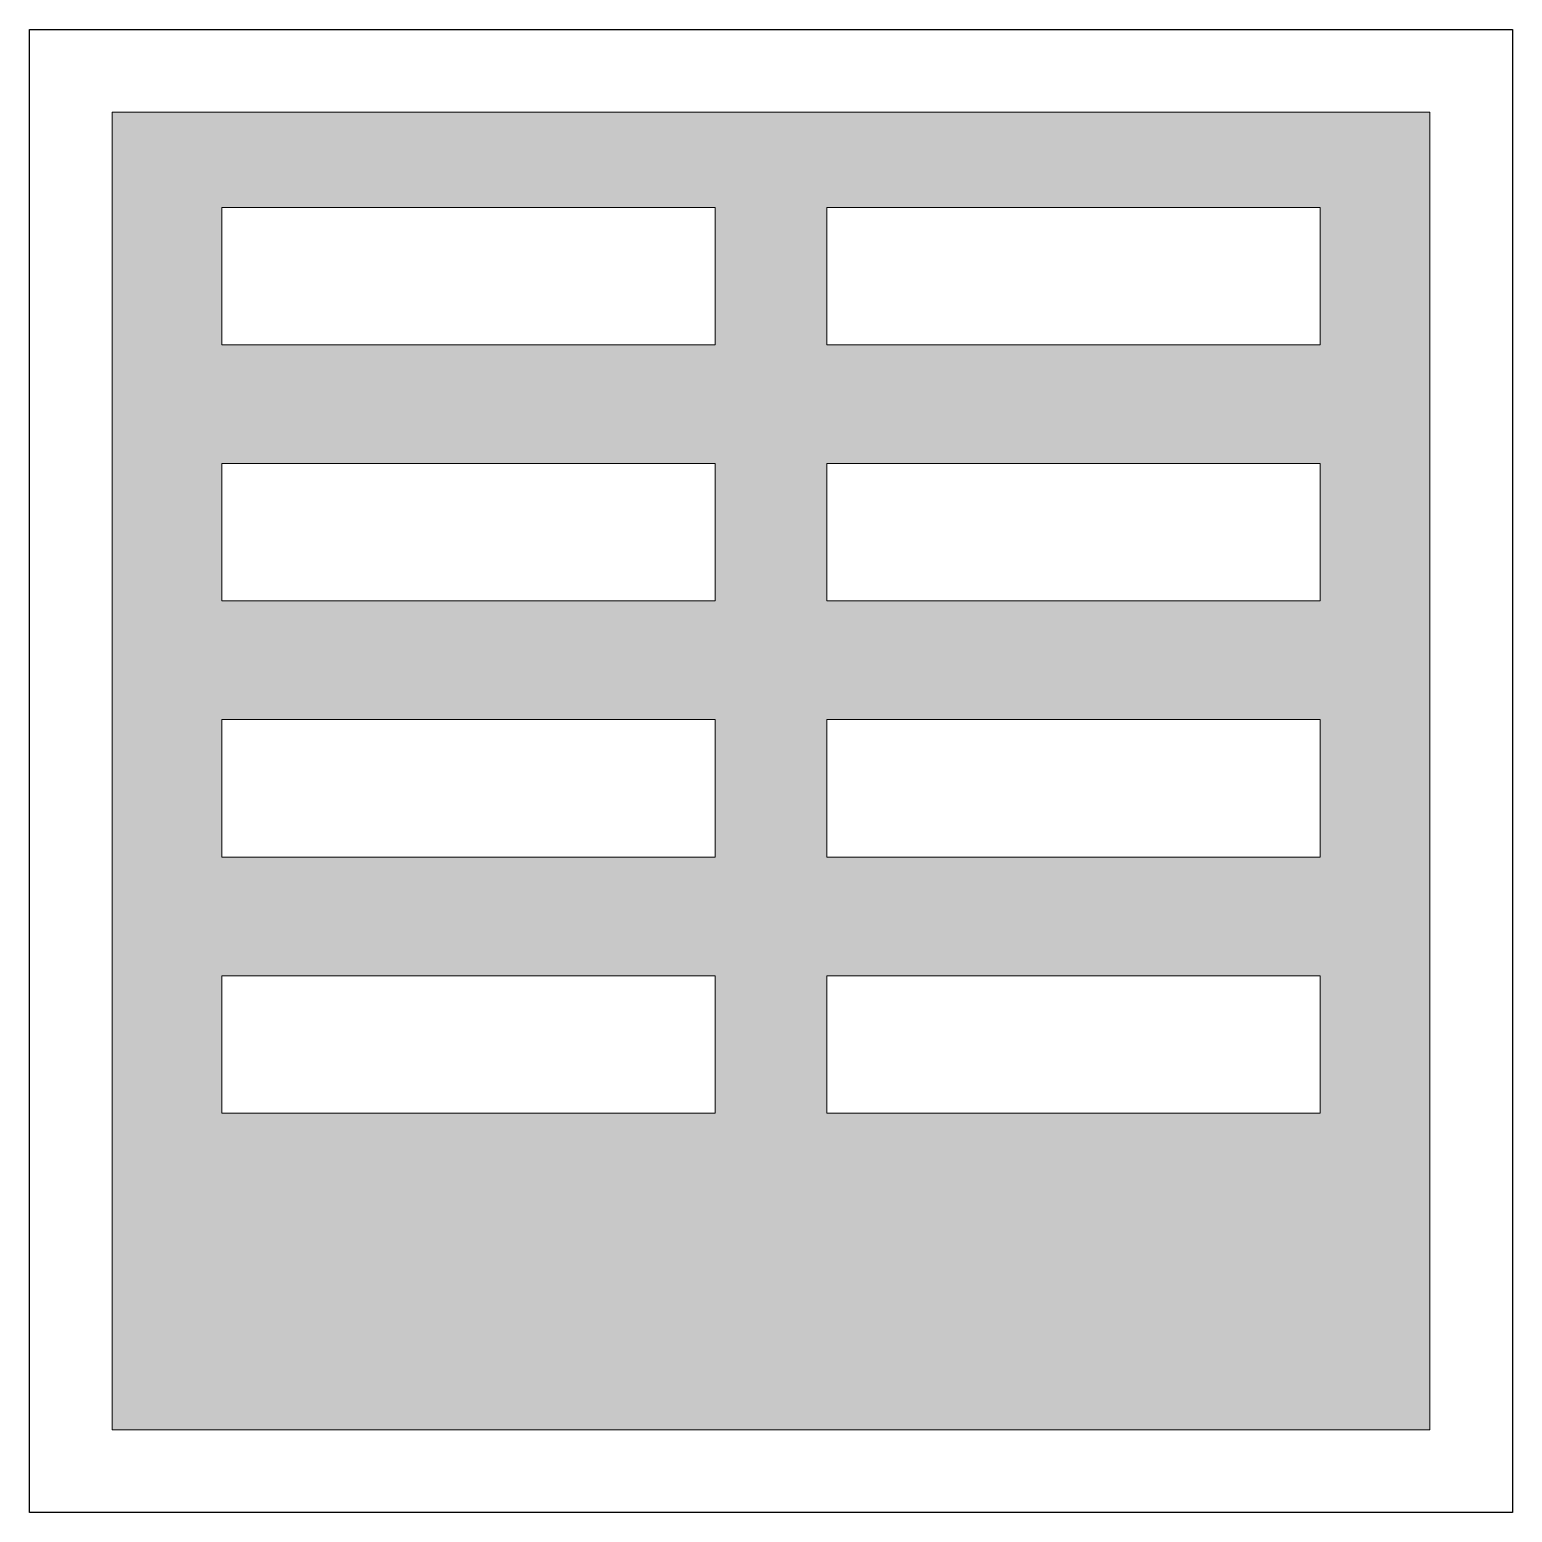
# Model space of a CAD drawing. Header units: inches. Extents: x 0 to 114, y 0 to 114.
import ezdxf

# ---------------------------------------------------------------- set-up
doc = ezdxf.new("R2010")
doc.units = ezdxf.units.IN
doc.header["$MEASUREMENT"] = 0
doc.layers.add('Image Background', color=7, linetype='Continuous')
doc.layers.add('Layer 1', color=7, linetype='Continuous')
picture_1 = doc.add_image_def('image1.png', size_in_pixel=(1350, 1350))

msp = doc.modelspace()

# ---------------------------------------------------------------- hatches: boundary and pattern name
at = {"layer": 'Layer 1', "true_color": 0xb68abe}
h = msp.add_hatch(color=203, dxfattribs=at)
h.dxf.hatch_style = 2
h.paths.add_polyline_path([(107.95, 107.95), (6.35, 107.95), (6.35, 6.35), (107.95, 6.35)])
h.paths.add_polyline_path([(52.84, 30.77), (14.81, 30.77), (14.81, 41.36), (52.84, 41.36)])
h.paths.add_polyline_path([(52.84, 50.51), (14.81, 50.51), (14.81, 61.11), (52.84, 61.11)])
h.paths.add_polyline_path([(52.84, 70.26), (14.81, 70.26), (14.81, 80.85), (52.84, 80.85)])
h.paths.add_polyline_path([(52.84, 90.01), (14.81, 90.01), (14.81, 100.6), (52.84, 100.6)])
h.paths.add_polyline_path([(99.49, 30.77), (61.46, 30.77), (61.46, 41.36), (99.49, 41.36)])
h.paths.add_polyline_path([(99.49, 50.51), (61.46, 50.51), (61.46, 61.11), (99.49, 61.11)])
h.paths.add_polyline_path([(99.49, 70.26), (61.46, 70.26), (61.46, 80.85), (99.49, 80.85)])
h.paths.add_polyline_path([(99.49, 90.01), (61.46, 90.01), (61.46, 100.6), (99.49, 100.6)])

# ---------------------------------------------------------------- linework, layer by layer
at = {"layer": 'Layer 1', "lineweight": 0}
for points in [[(107.95, 107.95), (6.35, 107.95), (6.35, 6.35), (107.95, 6.35), (107.95, 107.95)], [(52.84, 90.01), (14.81, 90.01), (14.81, 100.6), (52.84, 100.6), (52.84, 90.01)], [(99.49, 90.01), (61.46, 90.01), (61.46, 100.6), (99.49, 100.6), (99.49, 90.01)], [(52.84, 70.26), (14.81, 70.26), (14.81, 80.85), (52.84, 80.85), (52.84, 70.26)], [(99.49, 70.26), (61.46, 70.26), (61.46, 80.85), (99.49, 80.85), (99.49, 70.26)], [(52.84, 50.51), (14.81, 50.51), (14.81, 61.11), (52.84, 61.11), (52.84, 50.51)], [(99.49, 50.51), (61.46, 50.51), (61.46, 61.11), (99.49, 61.11), (99.49, 50.51)], [(52.84, 30.77), (14.81, 30.77), (14.81, 41.36), (52.84, 41.36), (52.84, 30.77)], [(99.49, 30.77), (61.46, 30.77), (61.46, 41.36), (99.49, 41.36), (99.49, 30.77)]]:
    msp.add_lwpolyline(points, dxfattribs=at)

# ---------------------------------------------------------------- pictures from other files: only their frames are drawn
at = {"layer": 'Image Background'}
image = msp.add_image(picture_1, insert=(0, 0), size_in_units=(114.3, 114.3), dxfattribs=at)

doc.saveas('drawing.dxf')
